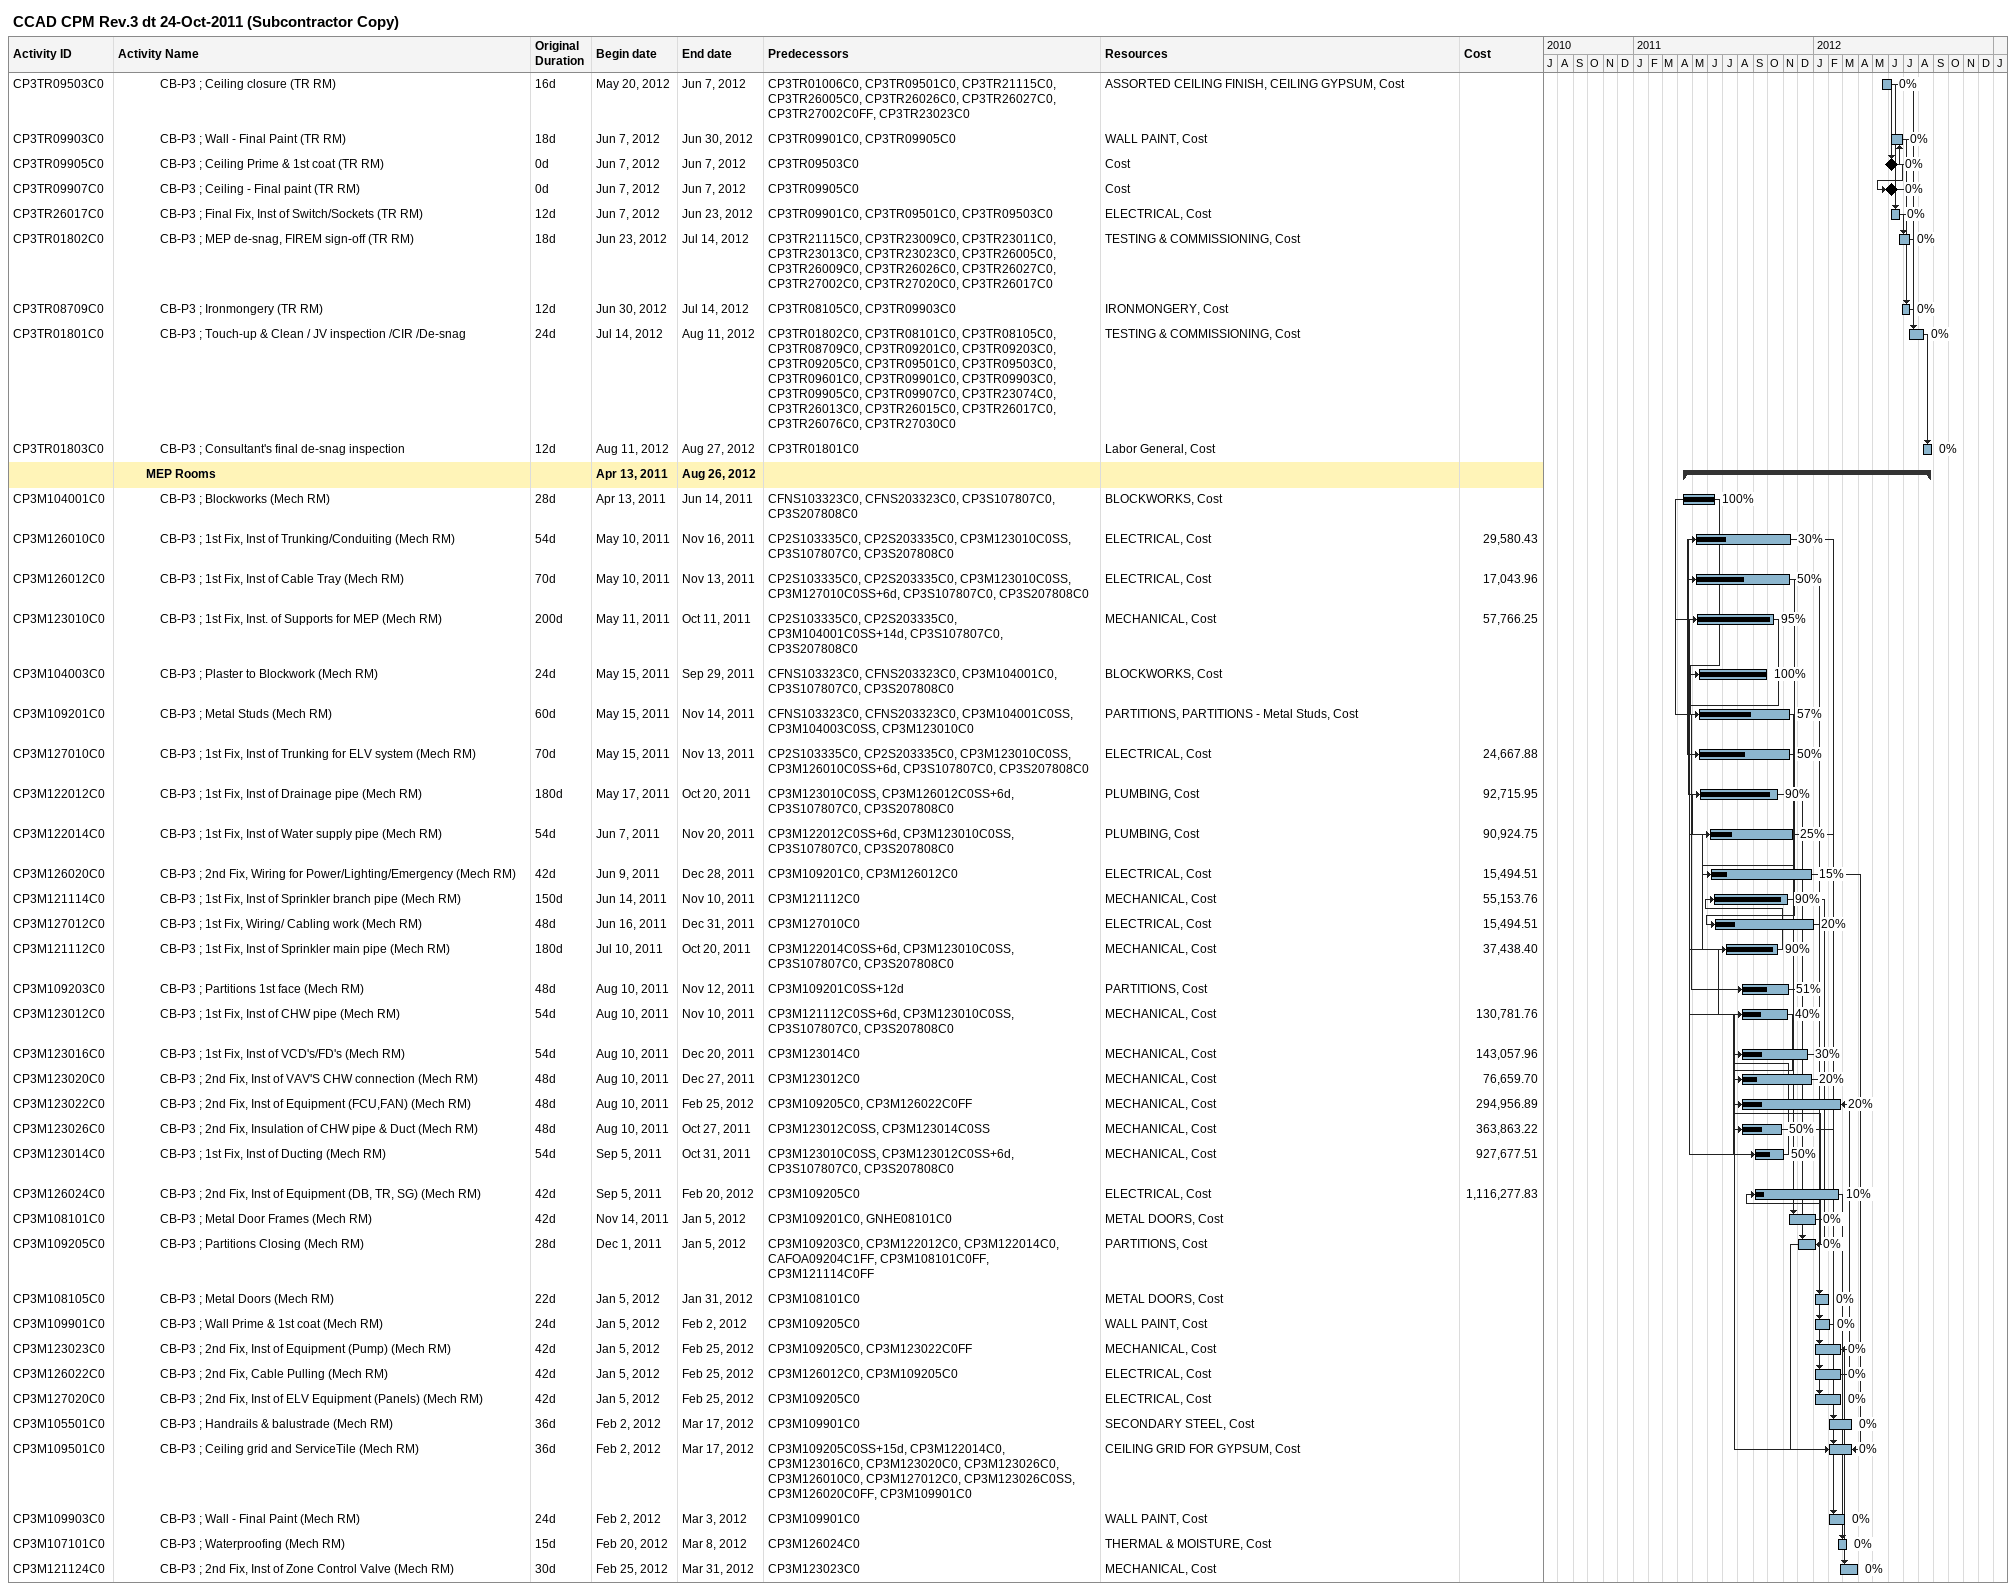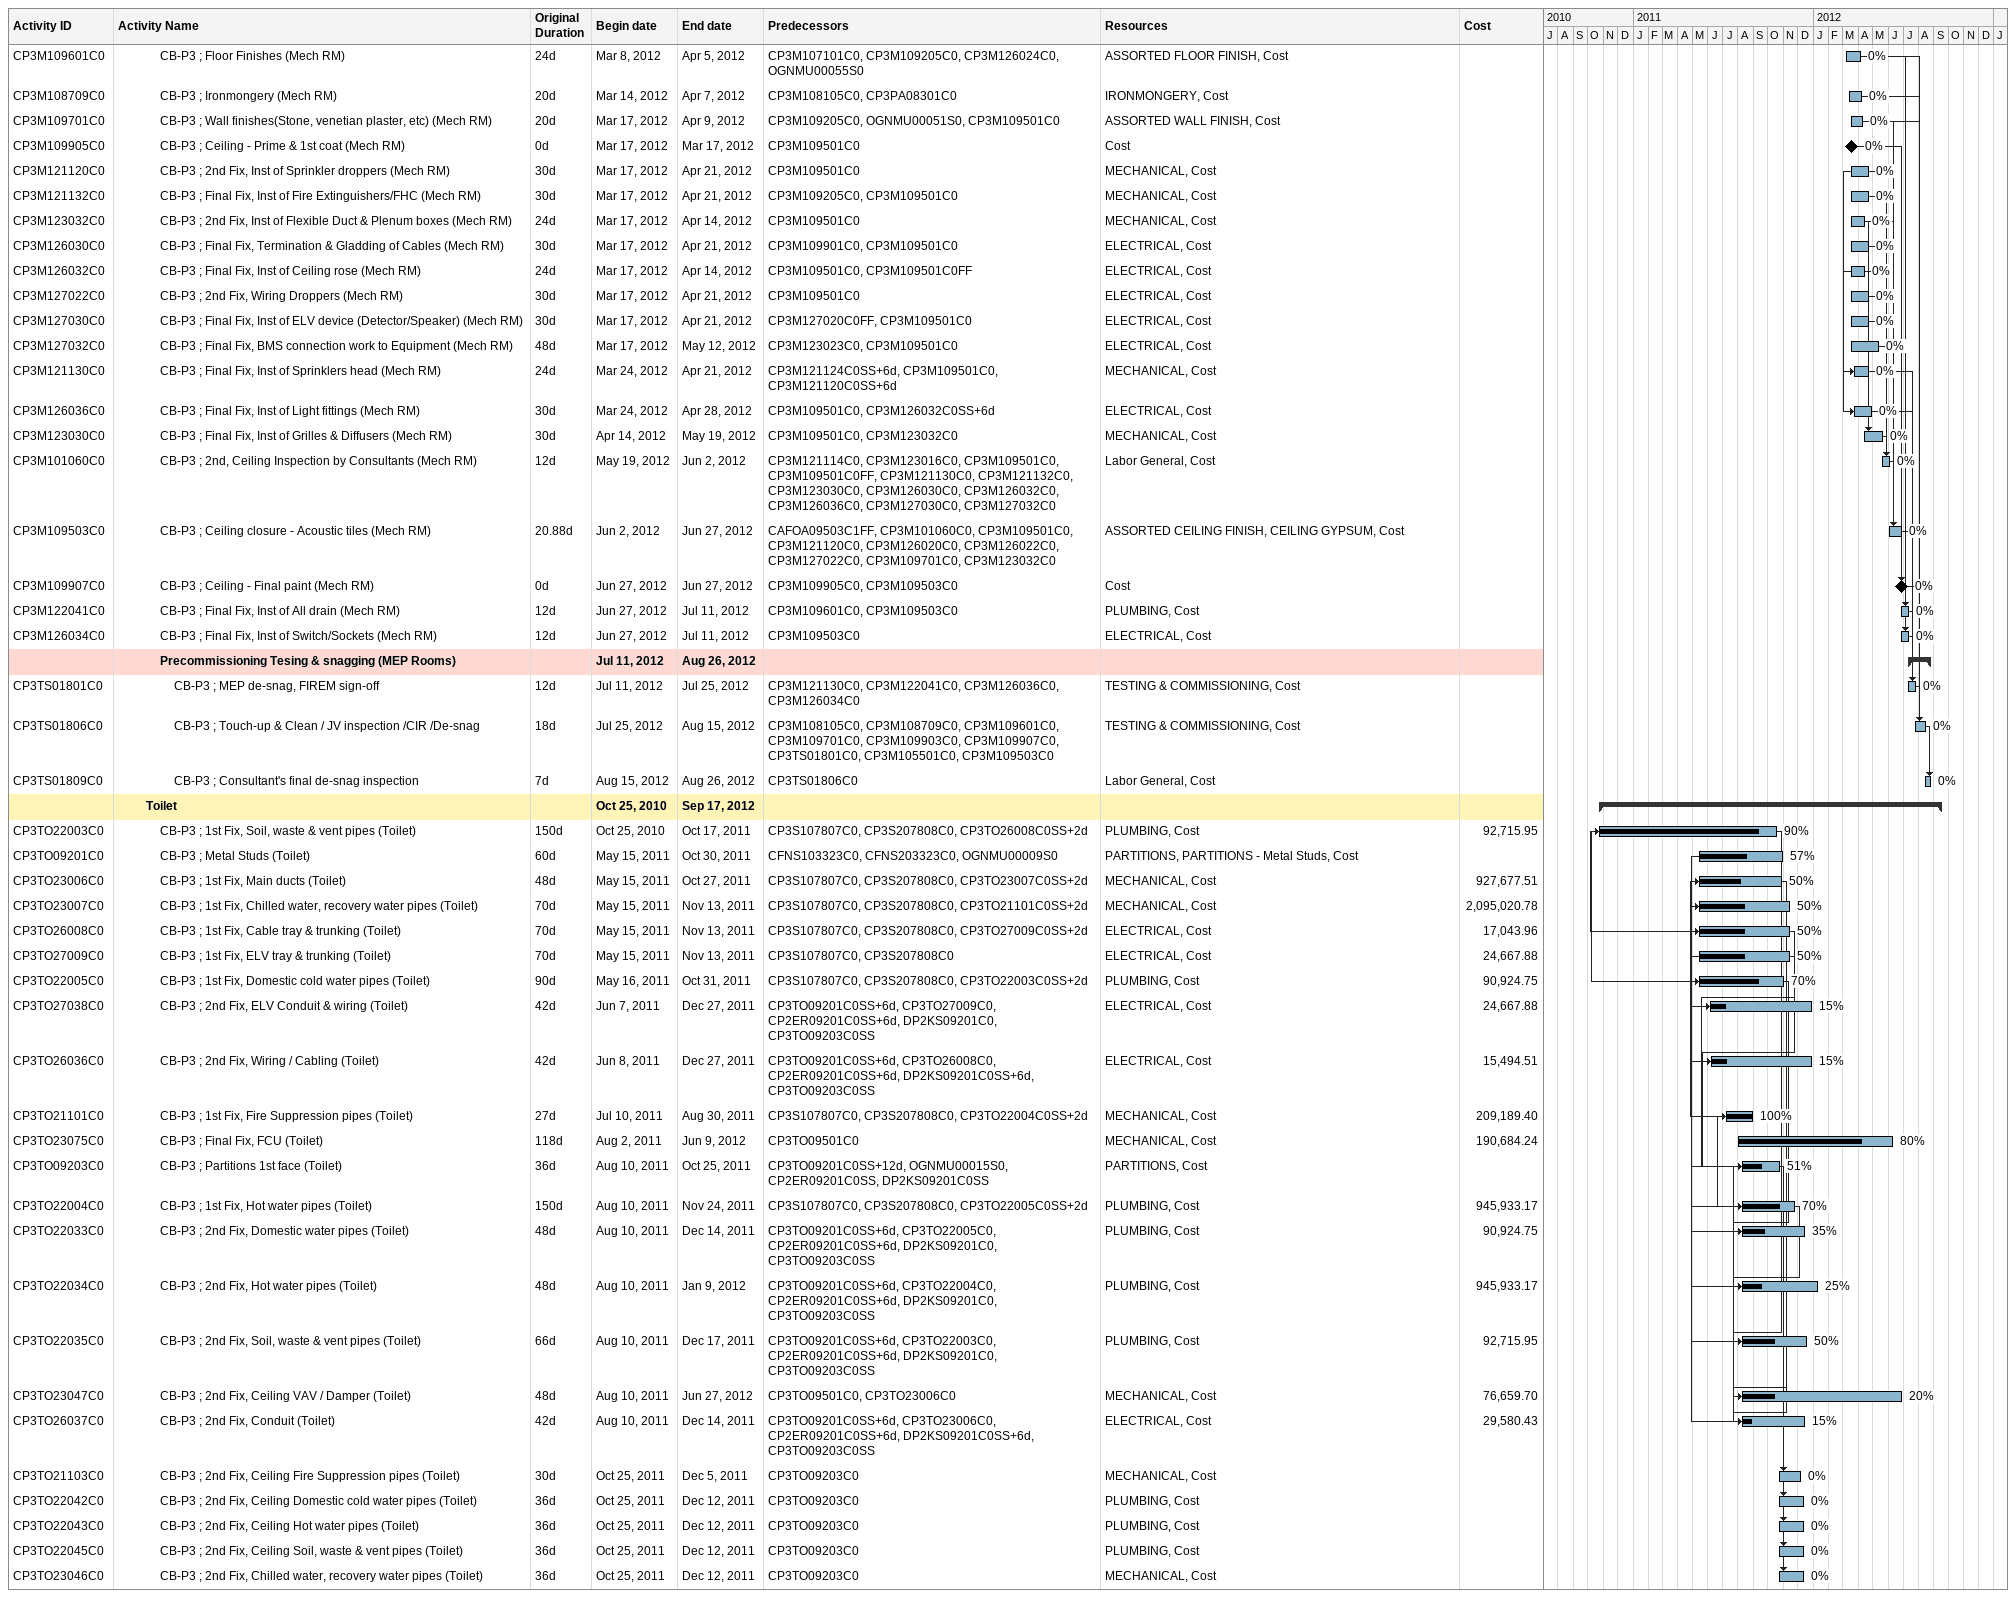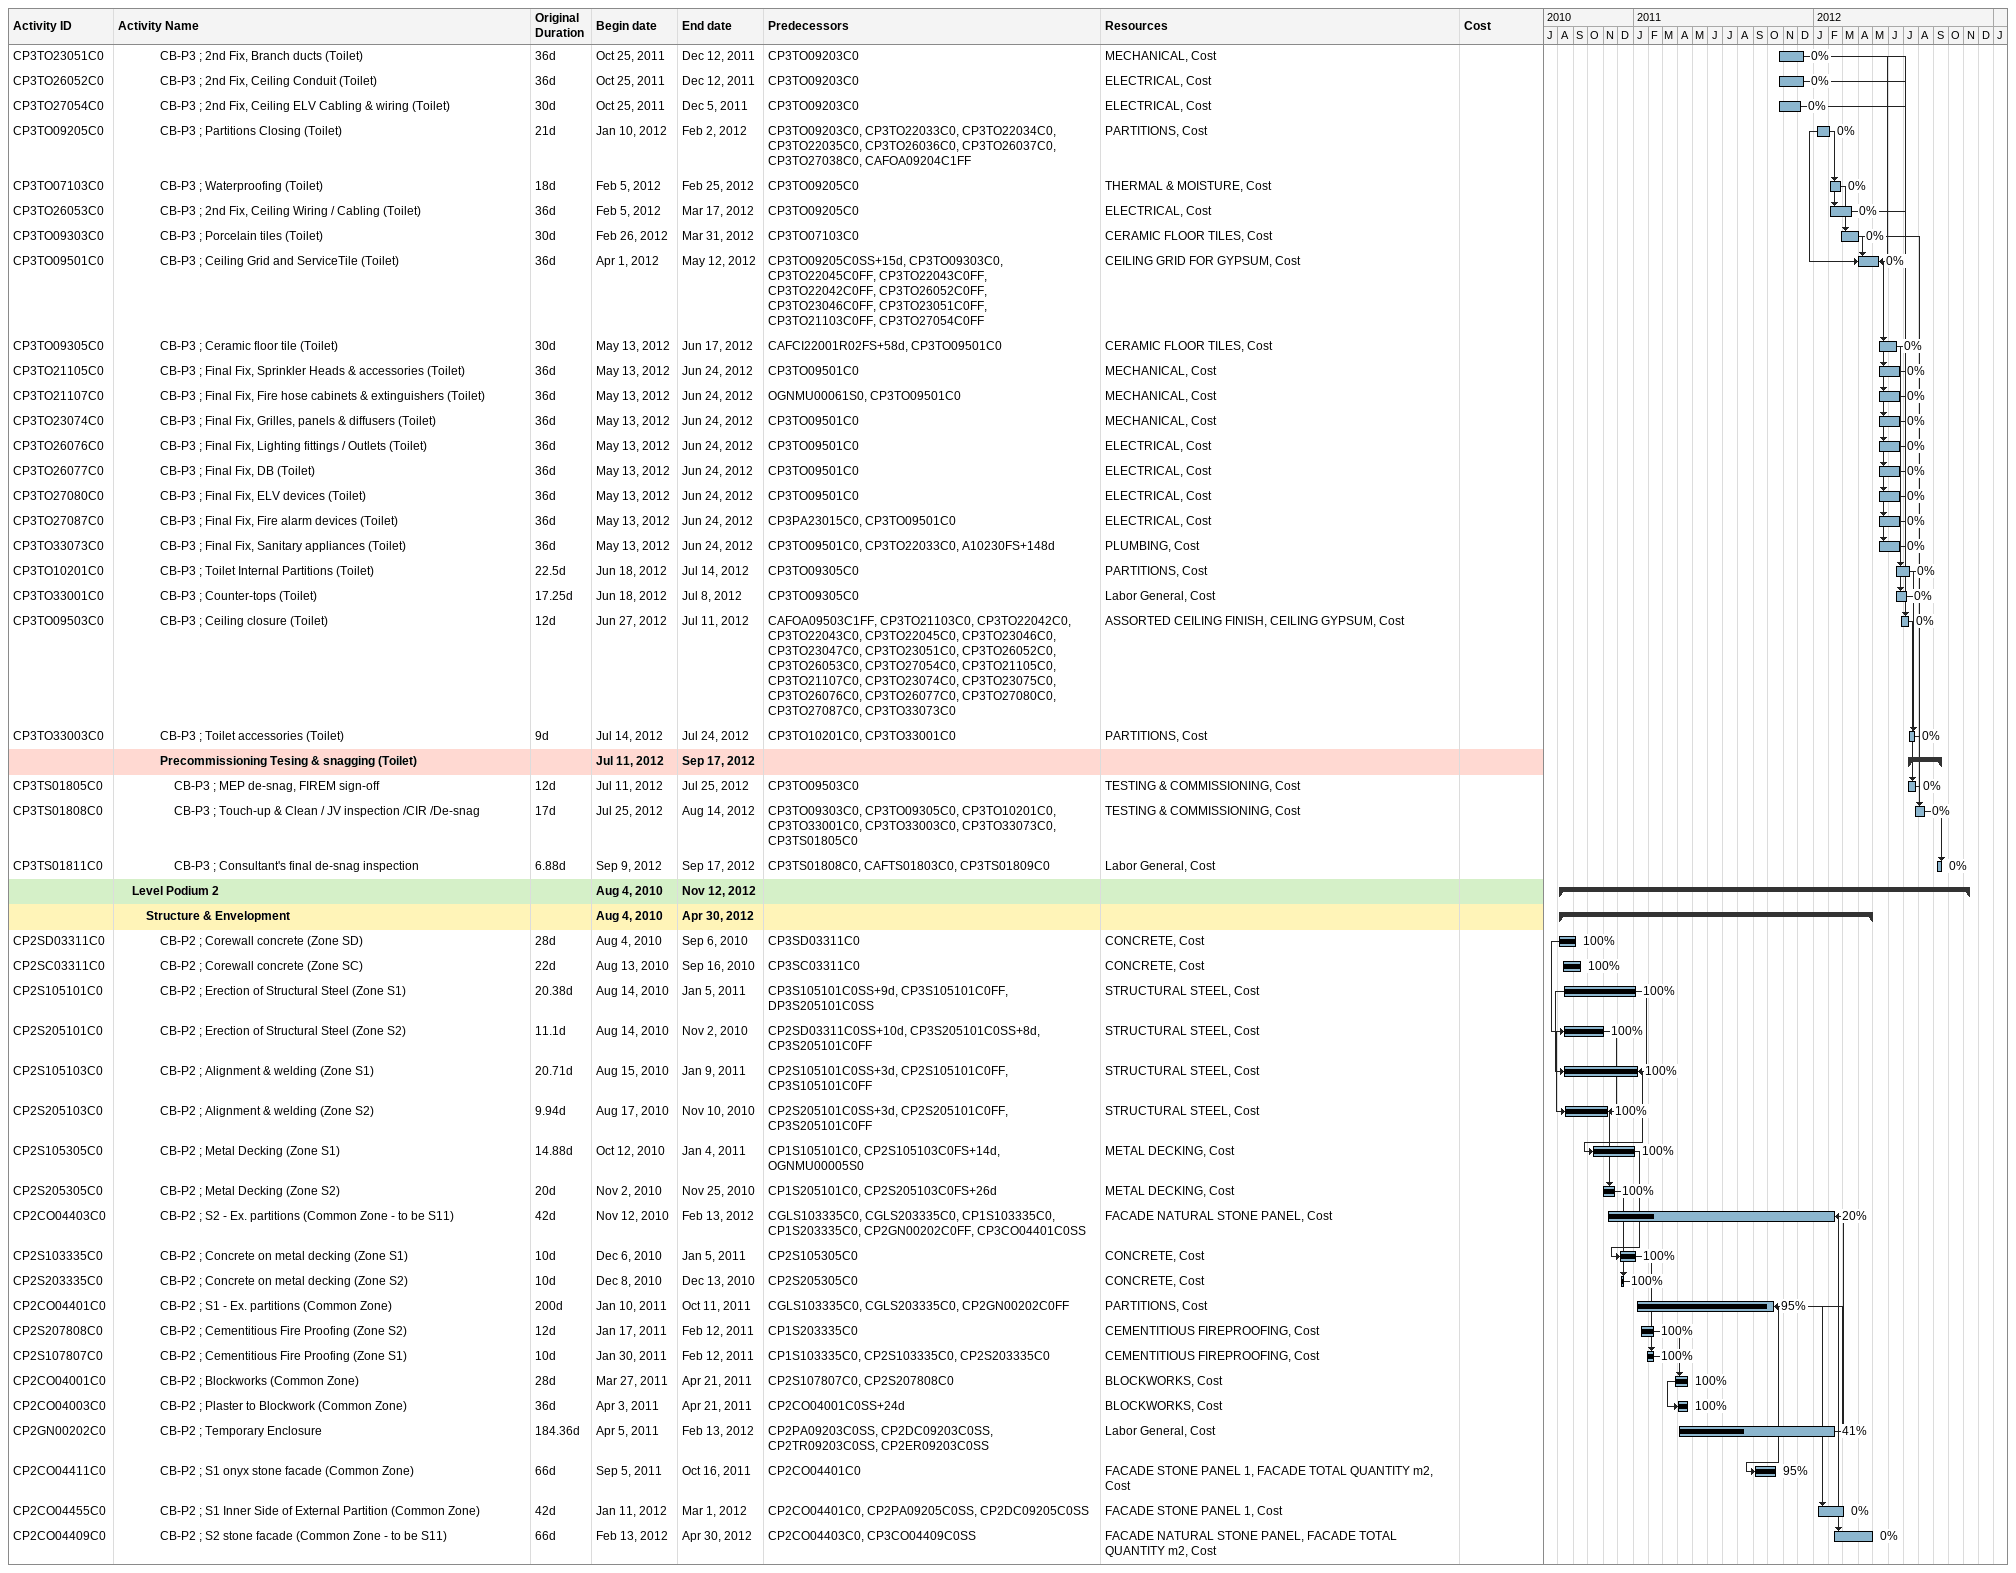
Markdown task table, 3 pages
CCAD CPM Rev.3 dt 24-Oct-2011 (Subcontractor Copy)

| ID | Level | Task | Original duration | Start | Finish | Predecessors | Resources | % complete | Cost |
|---|---|---|---|---|---|---|---|---|---|
| CP3TR09503C0 | 4 | CB-P3 ; Ceiling closure (TR RM) | 16d | 2012-05-20 | 2012-06-07 | CP3TR01006C0, CP3TR09501C0, CP3TR21115C0, CP3TR26005C0, CP3TR26026C0, CP3TR26027C0, CP3TR27002C0FF, CP3TR23023C0 | ASSORTED CEILING FINISH, CEILING GYPSUM, Cost | 0 |  |
| CP3TR09903C0 | 4 | CB-P3 ; Wall - Final Paint (TR RM) | 18d | 2012-06-07 | 2012-06-30 | CP3TR09901C0, CP3TR09905C0 | WALL PAINT, Cost | 0 |  |
| CP3TR09905C0 | 4 | CB-P3 ; Ceiling Prime & 1st coat (TR RM) | 0d | 2012-06-07 | 2012-06-07 | CP3TR09503C0 | Cost | 0 |  |
| CP3TR09907C0 | 4 | CB-P3 ; Ceiling - Final paint (TR RM) | 0d | 2012-06-07 | 2012-06-07 | CP3TR09905C0 | Cost | 0 |  |
| CP3TR26017C0 | 4 | CB-P3 ; Final Fix, Inst of Switch/Sockets (TR RM) | 12d | 2012-06-07 | 2012-06-23 | CP3TR09901C0, CP3TR09501C0, CP3TR09503C0 | ELECTRICAL, Cost | 0 |  |
| CP3TR01802C0 | 4 | CB-P3 ; MEP de-snag, FIREM sign-off (TR RM) | 18d | 2012-06-23 | 2012-07-14 | CP3TR21115C0, CP3TR23009C0, CP3TR23011C0, CP3TR23013C0, CP3TR23023C0, CP3TR26005C0, CP3TR26009C0, CP3TR26026C0, CP3TR26027C0, CP3TR27002C0, CP3TR27020C0, CP3TR26017C0 | TESTING & COMMISSIONING, Cost | 0 |  |
| CP3TR08709C0 | 4 | CB-P3 ; Ironmongery (TR RM) | 12d | 2012-06-30 | 2012-07-14 | CP3TR08105C0, CP3TR09903C0 | IRONMONGERY, Cost | 0 |  |
| CP3TR01801C0 | 4 | CB-P3 ; Touch-up & Clean / JV inspection /CIR /De-snag | 24d | 2012-07-14 | 2012-08-11 | CP3TR01802C0, CP3TR08101C0, CP3TR08105C0, CP3TR08709C0, CP3TR09201C0, CP3TR09203C0, CP3TR09205C0, CP3TR09501C0, CP3TR09503C0, CP3TR09601C0, CP3TR09901C0, CP3TR09903C0, CP3TR09905C0, CP3TR09907C0, CP3TR23074C0, CP3TR26013C0, CP3TR26015C0, CP3TR26017C0, CP3TR26076C0, CP3TR27030C0 | TESTING & COMMISSIONING, Cost | 0 |  |
| CP3TR01803C0 | 4 | CB-P3 ; Consultant's final de-snag inspection | 12d | 2012-08-11 | 2012-08-27 | CP3TR01801C0 | Labor General, Cost | 0 |  |
|  | 3 | **MEP Rooms** |  | 2011-04-13 | 2012-08-26 |  |  |  |  |
| CP3M104001C0 | 4 | CB-P3 ; Blockworks (Mech RM) | 28d | 2011-04-13 | 2011-06-14 | CFNS103323C0, CFNS203323C0, CP3S107807C0, CP3S207808C0 | BLOCKWORKS, Cost | 100 |  |
| CP3M126010C0 | 4 | CB-P3 ; 1st Fix, Inst of Trunking/Conduiting (Mech RM) | 54d | 2011-05-10 | 2011-11-16 | CP2S103335C0, CP2S203335C0, CP3M123010C0SS, CP3S107807C0, CP3S207808C0 | ELECTRICAL, Cost | 30 | 29580.43 |
| CP3M126012C0 | 4 | CB-P3 ; 1st Fix, Inst of Cable Tray (Mech RM) | 70d | 2011-05-10 | 2011-11-13 | CP2S103335C0, CP2S203335C0, CP3M123010C0SS, CP3M127010C0SS+6d, CP3S107807C0, CP3S207808C0 | ELECTRICAL, Cost | 50 | 17043.96 |
| CP3M123010C0 | 4 | CB-P3 ; 1st Fix, Inst. of Supports for MEP (Mech RM) | 200d | 2011-05-11 | 2011-10-11 | CP2S103335C0, CP2S203335C0, CP3M104001C0SS+14d, CP3S107807C0, CP3S207808C0 | MECHANICAL, Cost | 95 | 57766.25 |
| CP3M104003C0 | 4 | CB-P3 ; Plaster to Blockwork (Mech RM) | 24d | 2011-05-15 | 2011-09-29 | CFNS103323C0, CFNS203323C0, CP3M104001C0, CP3S107807C0, CP3S207808C0 | BLOCKWORKS, Cost | 100 |  |
| CP3M109201C0 | 4 | CB-P3 ; Metal Studs (Mech RM) | 60d | 2011-05-15 | 2011-11-14 | CFNS103323C0, CFNS203323C0, CP3M104001C0SS, CP3M104003C0SS, CP3M123010C0 | PARTITIONS, PARTITIONS - Metal Studs, Cost | 57 |  |
| CP3M127010C0 | 4 | CB-P3 ; 1st Fix, Inst of Trunking for ELV system (Mech RM) | 70d | 2011-05-15 | 2011-11-13 | CP2S103335C0, CP2S203335C0, CP3M123010C0SS, CP3M126010C0SS+6d, CP3S107807C0, CP3S207808C0 | ELECTRICAL, Cost | 50 | 24667.88 |
| CP3M122012C0 | 4 | CB-P3 ; 1st Fix, Inst of Drainage pipe (Mech RM) | 180d | 2011-05-17 | 2011-10-20 | CP3M123010C0SS, CP3M126012C0SS+6d, CP3S107807C0, CP3S207808C0 | PLUMBING, Cost | 90 | 92715.95 |
| CP3M122014C0 | 4 | CB-P3 ; 1st Fix, Inst of Water supply pipe (Mech RM) | 54d | 2011-06-07 | 2011-11-20 | CP3M122012C0SS+6d, CP3M123010C0SS, CP3S107807C0, CP3S207808C0 | PLUMBING, Cost | 25 | 90924.75 |
| CP3M126020C0 | 4 | CB-P3 ; 2nd Fix, Wiring for Power/Lighting/Emergency (Mech RM) | 42d | 2011-06-09 | 2011-12-28 | CP3M109201C0, CP3M126012C0 | ELECTRICAL, Cost | 15 | 15494.51 |
| CP3M121114C0 | 4 | CB-P3 ; 1st Fix, Inst of Sprinkler branch pipe (Mech RM) | 150d | 2011-06-14 | 2011-11-10 | CP3M121112C0 | MECHANICAL, Cost | 90 | 55153.76 |
| CP3M127012C0 | 4 | CB-P3 ; 1st Fix, Wiring/ Cabling work (Mech RM) | 48d | 2011-06-16 | 2011-12-31 | CP3M127010C0 | ELECTRICAL, Cost | 20 | 15494.51 |
| CP3M121112C0 | 4 | CB-P3 ; 1st Fix, Inst of Sprinkler main pipe (Mech RM) | 180d | 2011-07-10 | 2011-10-20 | CP3M122014C0SS+6d, CP3M123010C0SS, CP3S107807C0, CP3S207808C0 | MECHANICAL, Cost | 90 | 37438.40 |
| CP3M109203C0 | 4 | CB-P3 ; Partitions 1st face (Mech RM) | 48d | 2011-08-10 | 2011-11-12 | CP3M109201C0SS+12d | PARTITIONS, Cost | 51 |  |
| CP3M123012C0 | 4 | CB-P3 ; 1st Fix, Inst of CHW pipe (Mech RM) | 54d | 2011-08-10 | 2011-11-10 | CP3M121112C0SS+6d, CP3M123010C0SS, CP3S107807C0, CP3S207808C0 | MECHANICAL, Cost | 40 | 130781.76 |
| CP3M123016C0 | 4 | CB-P3 ; 1st Fix, Inst of VCD's/FD's (Mech RM) | 54d | 2011-08-10 | 2011-12-20 | CP3M123014C0 | MECHANICAL, Cost | 30 | 143057.96 |
| CP3M123020C0 | 4 | CB-P3 ; 2nd Fix, Inst of VAV'S CHW connection (Mech RM) | 48d | 2011-08-10 | 2011-12-27 | CP3M123012C0 | MECHANICAL, Cost | 20 | 76659.70 |
| CP3M123022C0 | 4 | CB-P3 ; 2nd Fix, Inst of Equipment (FCU,FAN) (Mech RM) | 48d | 2011-08-10 | 2012-02-25 | CP3M109205C0, CP3M126022C0FF | MECHANICAL, Cost | 20 | 294956.89 |
| CP3M123026C0 | 4 | CB-P3 ; 2nd Fix, Insulation of CHW pipe & Duct (Mech RM) | 48d | 2011-08-10 | 2011-10-27 | CP3M123012C0SS, CP3M123014C0SS | MECHANICAL, Cost | 50 | 363863.22 |
| CP3M123014C0 | 4 | CB-P3 ; 1st Fix, Inst of Ducting (Mech RM) | 54d | 2011-09-05 | 2011-10-31 | CP3M123010C0SS, CP3M123012C0SS+6d, CP3S107807C0, CP3S207808C0 | MECHANICAL, Cost | 50 | 927677.51 |
| CP3M126024C0 | 4 | CB-P3 ; 2nd Fix, Inst of Equipment (DB, TR, SG) (Mech RM) | 42d | 2011-09-05 | 2012-02-20 | CP3M109205C0 | ELECTRICAL, Cost | 10 | 1116277.83 |
| CP3M108101C0 | 4 | CB-P3 ; Metal Door Frames (Mech RM) | 42d | 2011-11-14 | 2012-01-05 | CP3M109201C0, GNHE08101C0 | METAL DOORS, Cost | 0 |  |
| CP3M109205C0 | 4 | CB-P3 ; Partitions Closing (Mech RM) | 28d | 2011-12-01 | 2012-01-05 | CP3M109203C0, CP3M122012C0, CP3M122014C0, CAFOA09204C1FF, CP3M108101C0FF, CP3M121114C0FF | PARTITIONS, Cost | 0 |  |
| CP3M108105C0 | 4 | CB-P3 ; Metal Doors (Mech RM) | 22d | 2012-01-05 | 2012-01-31 | CP3M108101C0 | METAL DOORS, Cost | 0 |  |
| CP3M109901C0 | 4 | CB-P3 ; Wall Prime & 1st coat (Mech RM) | 24d | 2012-01-05 | 2012-02-02 | CP3M109205C0 | WALL PAINT, Cost | 0 |  |
| CP3M123023C0 | 4 | CB-P3 ; 2nd Fix, Inst of Equipment (Pump) (Mech RM) | 42d | 2012-01-05 | 2012-02-25 | CP3M109205C0, CP3M123022C0FF | MECHANICAL, Cost | 0 |  |
| CP3M126022C0 | 4 | CB-P3 ; 2nd Fix, Cable Pulling (Mech RM) | 42d | 2012-01-05 | 2012-02-25 | CP3M126012C0, CP3M109205C0 | ELECTRICAL, Cost | 0 |  |
| CP3M127020C0 | 4 | CB-P3 ; 2nd Fix, Inst of ELV Equipment (Panels) (Mech RM) | 42d | 2012-01-05 | 2012-02-25 | CP3M109205C0 | ELECTRICAL, Cost | 0 |  |
| CP3M105501C0 | 4 | CB-P3 ; Handrails & balustrade (Mech RM) | 36d | 2012-02-02 | 2012-03-17 | CP3M109901C0 | SECONDARY STEEL, Cost | 0 |  |
| CP3M109501C0 | 4 | CB-P3 ; Ceiling grid and ServiceTile (Mech RM) | 36d | 2012-02-02 | 2012-03-17 | CP3M109205C0SS+15d, CP3M122014C0, CP3M123016C0, CP3M123020C0, CP3M123026C0, CP3M126010C0, CP3M127012C0, CP3M123026C0SS, CP3M126020C0FF, CP3M109901C0 | CEILING GRID FOR GYPSUM, Cost | 0 |  |
| CP3M109903C0 | 4 | CB-P3 ; Wall - Final Paint (Mech RM) | 24d | 2012-02-02 | 2012-03-03 | CP3M109901C0 | WALL PAINT, Cost | 0 |  |
| CP3M107101C0 | 4 | CB-P3 ; Waterproofing (Mech RM) | 15d | 2012-02-20 | 2012-03-08 | CP3M126024C0 | THERMAL & MOISTURE, Cost | 0 |  |
| CP3M121124C0 | 4 | CB-P3 ; 2nd Fix, Inst of Zone Control Valve (Mech RM) | 30d | 2012-02-25 | 2012-03-31 | CP3M123023C0 | MECHANICAL, Cost | 0 |  |
| CP3M109601C0 | 4 | CB-P3 ; Floor Finishes (Mech RM) | 24d | 2012-03-08 | 2012-04-05 | CP3M107101C0, CP3M109205C0, CP3M126024C0, OGNMU00055S0 | ASSORTED FLOOR FINISH, Cost | 0 |  |
| CP3M108709C0 | 4 | CB-P3 ; Ironmongery (Mech RM) | 20d | 2012-03-14 | 2012-04-07 | CP3M108105C0, CP3PA08301C0 | IRONMONGERY, Cost | 0 |  |
| CP3M109701C0 | 4 | CB-P3 ; Wall finishes(Stone, venetian plaster, etc) (Mech RM) | 20d | 2012-03-17 | 2012-04-09 | CP3M109205C0, OGNMU00051S0, CP3M109501C0 | ASSORTED WALL FINISH, Cost | 0 |  |
| CP3M109905C0 | 4 | CB-P3 ; Ceiling - Prime & 1st coat (Mech RM) | 0d | 2012-03-17 | 2012-03-17 | CP3M109501C0 | Cost | 0 |  |
| CP3M121120C0 | 4 | CB-P3 ; 2nd Fix, Inst of Sprinkler droppers (Mech RM) | 30d | 2012-03-17 | 2012-04-21 | CP3M109501C0 | MECHANICAL, Cost | 0 |  |
| CP3M121132C0 | 4 | CB-P3 ; Final Fix, Inst of Fire Extinguishers/FHC (Mech RM) | 30d | 2012-03-17 | 2012-04-21 | CP3M109205C0, CP3M109501C0 | MECHANICAL, Cost | 0 |  |
| CP3M123032C0 | 4 | CB-P3 ; 2nd Fix, Inst of Flexible Duct & Plenum boxes (Mech RM) | 24d | 2012-03-17 | 2012-04-14 | CP3M109501C0 | MECHANICAL, Cost | 0 |  |
| CP3M126030C0 | 4 | CB-P3 ; Final Fix, Termination & Gladding of Cables (Mech RM) | 30d | 2012-03-17 | 2012-04-21 | CP3M109901C0, CP3M109501C0 | ELECTRICAL, Cost | 0 |  |
| CP3M126032C0 | 4 | CB-P3 ; Final Fix, Inst of Ceiling rose (Mech RM) | 24d | 2012-03-17 | 2012-04-14 | CP3M109501C0, CP3M109501C0FF | ELECTRICAL, Cost | 0 |  |
| CP3M127022C0 | 4 | CB-P3 ; 2nd Fix, Wiring Droppers (Mech RM) | 30d | 2012-03-17 | 2012-04-21 | CP3M109501C0 | ELECTRICAL, Cost | 0 |  |
| CP3M127030C0 | 4 | CB-P3 ; Final Fix, Inst of ELV device (Detector/Speaker) (Mech RM) | 30d | 2012-03-17 | 2012-04-21 | CP3M127020C0FF, CP3M109501C0 | ELECTRICAL, Cost | 0 |  |
| CP3M127032C0 | 4 | CB-P3 ; Final Fix, BMS connection work to Equipment (Mech RM) | 48d | 2012-03-17 | 2012-05-12 | CP3M123023C0, CP3M109501C0 | ELECTRICAL, Cost | 0 |  |
| CP3M121130C0 | 4 | CB-P3 ; Final Fix, Inst of Sprinklers head (Mech RM) | 24d | 2012-03-24 | 2012-04-21 | CP3M121124C0SS+6d, CP3M109501C0, CP3M121120C0SS+6d | MECHANICAL, Cost | 0 |  |
| CP3M126036C0 | 4 | CB-P3 ; Final Fix, Inst of Light fittings (Mech RM) | 30d | 2012-03-24 | 2012-04-28 | CP3M109501C0, CP3M126032C0SS+6d | ELECTRICAL, Cost | 0 |  |
| CP3M123030C0 | 4 | CB-P3 ; Final Fix, Inst of Grilles & Diffusers (Mech RM) | 30d | 2012-04-14 | 2012-05-19 | CP3M109501C0, CP3M123032C0 | MECHANICAL, Cost | 0 |  |
| CP3M101060C0 | 4 | CB-P3 ; 2nd, Ceiling Inspection by Consultants (Mech RM) | 12d | 2012-05-19 | 2012-06-02 | CP3M121114C0, CP3M123016C0, CP3M109501C0, CP3M109501C0FF, CP3M121130C0, CP3M121132C0, CP3M123030C0, CP3M126030C0, CP3M126032C0, CP3M126036C0, CP3M127030C0, CP3M127032C0 | Labor General, Cost | 0 |  |
| CP3M109503C0 | 4 | CB-P3 ; Ceiling closure - Acoustic tiles (Mech RM) | 20.88d | 2012-06-02 | 2012-06-27 | CAFOA09503C1FF, CP3M101060C0, CP3M109501C0, CP3M121120C0, CP3M126020C0, CP3M126022C0, CP3M127022C0, CP3M109701C0, CP3M123032C0 | ASSORTED CEILING FINISH, CEILING GYPSUM, Cost | 0 |  |
| CP3M109907C0 | 4 | CB-P3 ; Ceiling - Final paint (Mech RM) | 0d | 2012-06-27 | 2012-06-27 | CP3M109905C0, CP3M109503C0 | Cost | 0 |  |
| CP3M122041C0 | 4 | CB-P3 ; Final Fix, Inst of All drain (Mech RM) | 12d | 2012-06-27 | 2012-07-11 | CP3M109601C0, CP3M109503C0 | PLUMBING, Cost | 0 |  |
| CP3M126034C0 | 4 | CB-P3 ; Final Fix, Inst of Switch/Sockets (Mech RM) | 12d | 2012-06-27 | 2012-07-11 | CP3M109503C0 | ELECTRICAL, Cost | 0 |  |
|  | 4 | **Precommissioning Tesing & snagging (MEP Rooms)** |  | 2012-07-11 | 2012-08-26 |  |  |  |  |
| CP3TS01801C0 | 5 | CB-P3 ; MEP de-snag, FIREM sign-off | 12d | 2012-07-11 | 2012-07-25 | CP3M121130C0, CP3M122041C0, CP3M126036C0, CP3M126034C0 | TESTING & COMMISSIONING, Cost | 0 |  |
| CP3TS01806C0 | 5 | CB-P3 ; Touch-up & Clean / JV inspection /CIR /De-snag | 18d | 2012-07-25 | 2012-08-15 | CP3M108105C0, CP3M108709C0, CP3M109601C0, CP3M109701C0, CP3M109903C0, CP3M109907C0, CP3TS01801C0, CP3M105501C0, CP3M109503C0 | TESTING & COMMISSIONING, Cost | 0 |  |
| CP3TS01809C0 | 5 | CB-P3 ; Consultant's final de-snag inspection | 7d | 2012-08-15 | 2012-08-26 | CP3TS01806C0 | Labor General, Cost | 0 |  |
|  | 3 | **Toilet** |  | 2010-10-25 | 2012-09-17 |  |  |  |  |
| CP3TO22003C0 | 4 | CB-P3 ; 1st Fix, Soil, waste & vent pipes (Toilet) | 150d | 2010-10-25 | 2011-10-17 | CP3S107807C0, CP3S207808C0, CP3TO26008C0SS+2d | PLUMBING, Cost | 90 | 92715.95 |
| CP3TO09201C0 | 4 | CB-P3 ; Metal Studs (Toilet) | 60d | 2011-05-15 | 2011-10-30 | CFNS103323C0, CFNS203323C0, OGNMU00009S0 | PARTITIONS, PARTITIONS - Metal Studs, Cost | 57 |  |
| CP3TO23006C0 | 4 | CB-P3 ; 1st Fix, Main ducts (Toilet) | 48d | 2011-05-15 | 2011-10-27 | CP3S107807C0, CP3S207808C0, CP3TO23007C0SS+2d | MECHANICAL, Cost | 50 | 927677.51 |
| CP3TO23007C0 | 4 | CB-P3 ; 1st Fix, Chilled water, recovery water pipes (Toilet) | 70d | 2011-05-15 | 2011-11-13 | CP3S107807C0, CP3S207808C0, CP3TO21101C0SS+2d | MECHANICAL, Cost | 50 | 2095020.78 |
| CP3TO26008C0 | 4 | CB-P3 ; 1st Fix, Cable tray & trunking (Toilet) | 70d | 2011-05-15 | 2011-11-13 | CP3S107807C0, CP3S207808C0, CP3TO27009C0SS+2d | ELECTRICAL, Cost | 50 | 17043.96 |
| CP3TO27009C0 | 4 | CB-P3 ; 1st Fix, ELV tray & trunking (Toilet) | 70d | 2011-05-15 | 2011-11-13 | CP3S107807C0, CP3S207808C0 | ELECTRICAL, Cost | 50 | 24667.88 |
| CP3TO22005C0 | 4 | CB-P3 ; 1st Fix, Domestic cold water pipes (Toilet) | 90d | 2011-05-16 | 2011-10-31 | CP3S107807C0, CP3S207808C0, CP3TO22003C0SS+2d | PLUMBING, Cost | 70 | 90924.75 |
| CP3TO27038C0 | 4 | CB-P3 ; 2nd Fix, ELV Conduit & wiring (Toilet) | 42d | 2011-06-07 | 2011-12-27 | CP3TO09201C0SS+6d, CP3TO27009C0, CP2ER09201C0SS+6d, DP2KS09201C0, CP3TO09203C0SS | ELECTRICAL, Cost | 15 | 24667.88 |
| CP3TO26036C0 | 4 | CB-P3 ; 2nd Fix, Wiring / Cabling (Toilet) | 42d | 2011-06-08 | 2011-12-27 | CP3TO09201C0SS+6d, CP3TO26008C0, CP2ER09201C0SS+6d, DP2KS09201C0SS+6d, CP3TO09203C0SS | ELECTRICAL, Cost | 15 | 15494.51 |
| CP3TO21101C0 | 4 | CB-P3 ; 1st Fix, Fire Suppression pipes (Toilet) | 27d | 2011-07-10 | 2011-08-30 | CP3S107807C0, CP3S207808C0, CP3TO22004C0SS+2d | MECHANICAL, Cost | 100 | 209189.40 |
| CP3TO23075C0 | 4 | CB-P3 ; Final Fix, FCU (Toilet) | 118d | 2011-08-02 | 2012-06-09 | CP3TO09501C0 | MECHANICAL, Cost | 80 | 190684.24 |
| CP3TO09203C0 | 4 | CB-P3 ; Partitions 1st face (Toilet) | 36d | 2011-08-10 | 2011-10-25 | CP3TO09201C0SS+12d, OGNMU00015S0, CP2ER09201C0SS, DP2KS09201C0SS | PARTITIONS, Cost | 51 |  |
| CP3TO22004C0 | 4 | CB-P3 ; 1st Fix, Hot water pipes (Toilet) | 150d | 2011-08-10 | 2011-11-24 | CP3S107807C0, CP3S207808C0, CP3TO22005C0SS+2d | PLUMBING, Cost | 70 | 945933.17 |
| CP3TO22033C0 | 4 | CB-P3 ; 2nd Fix, Domestic water pipes (Toilet) | 48d | 2011-08-10 | 2011-12-14 | CP3TO09201C0SS+6d, CP3TO22005C0, CP2ER09201C0SS+6d, DP2KS09201C0, CP3TO09203C0SS | PLUMBING, Cost | 35 | 90924.75 |
| CP3TO22034C0 | 4 | CB-P3 ; 2nd Fix, Hot water pipes (Toilet) | 48d | 2011-08-10 | 2012-01-09 | CP3TO09201C0SS+6d, CP3TO22004C0, CP2ER09201C0SS+6d, DP2KS09201C0, CP3TO09203C0SS | PLUMBING, Cost | 25 | 945933.17 |
| CP3TO22035C0 | 4 | CB-P3 ; 2nd Fix, Soil, waste & vent pipes (Toilet) | 66d | 2011-08-10 | 2011-12-17 | CP3TO09201C0SS+6d, CP3TO22003C0, CP2ER09201C0SS+6d, DP2KS09201C0, CP3TO09203C0SS | PLUMBING, Cost | 50 | 92715.95 |
| CP3TO23047C0 | 4 | CB-P3 ; 2nd Fix, Ceiling VAV / Damper (Toilet) | 48d | 2011-08-10 | 2012-06-27 | CP3TO09501C0, CP3TO23006C0 | MECHANICAL, Cost | 20 | 76659.70 |
| CP3TO26037C0 | 4 | CB-P3 ; 2nd Fix, Conduit (Toilet) | 42d | 2011-08-10 | 2011-12-14 | CP3TO09201C0SS+6d, CP3TO23006C0, CP2ER09201C0SS+6d, DP2KS09201C0SS+6d, CP3TO09203C0SS | ELECTRICAL, Cost | 15 | 29580.43 |
| CP3TO21103C0 | 4 | CB-P3 ; 2nd Fix, Ceiling Fire Suppression pipes (Toilet) | 30d | 2011-10-25 | 2011-12-05 | CP3TO09203C0 | MECHANICAL, Cost | 0 |  |
| CP3TO22042C0 | 4 | CB-P3 ; 2nd Fix, Ceiling Domestic cold water pipes (Toilet) | 36d | 2011-10-25 | 2011-12-12 | CP3TO09203C0 | PLUMBING, Cost | 0 |  |
| CP3TO22043C0 | 4 | CB-P3 ; 2nd Fix, Ceiling Hot water pipes (Toilet) | 36d | 2011-10-25 | 2011-12-12 | CP3TO09203C0 | PLUMBING, Cost | 0 |  |
| CP3TO22045C0 | 4 | CB-P3 ; 2nd Fix, Ceiling Soil, waste & vent pipes (Toilet) | 36d | 2011-10-25 | 2011-12-12 | CP3TO09203C0 | PLUMBING, Cost | 0 |  |
| CP3TO23046C0 | 4 | CB-P3 ; 2nd Fix, Chilled water, recovery water pipes (Toilet) | 36d | 2011-10-25 | 2011-12-12 | CP3TO09203C0 | MECHANICAL, Cost | 0 |  |
| CP3TO23051C0 | 4 | CB-P3 ; 2nd Fix, Branch ducts (Toilet) | 36d | 2011-10-25 | 2011-12-12 | CP3TO09203C0 | MECHANICAL, Cost | 0 |  |
| CP3TO26052C0 | 4 | CB-P3 ; 2nd Fix, Ceiling Conduit (Toilet) | 36d | 2011-10-25 | 2011-12-12 | CP3TO09203C0 | ELECTRICAL, Cost | 0 |  |
| CP3TO27054C0 | 4 | CB-P3 ; 2nd Fix, Ceiling ELV Cabling & wiring (Toilet) | 30d | 2011-10-25 | 2011-12-05 | CP3TO09203C0 | ELECTRICAL, Cost | 0 |  |
| CP3TO09205C0 | 4 | CB-P3 ; Partitions Closing (Toilet) | 21d | 2012-01-10 | 2012-02-02 | CP3TO09203C0, CP3TO22033C0, CP3TO22034C0, CP3TO22035C0, CP3TO26036C0, CP3TO26037C0, CP3TO27038C0, CAFOA09204C1FF | PARTITIONS, Cost | 0 |  |
| CP3TO07103C0 | 4 | CB-P3 ; Waterproofing (Toilet) | 18d | 2012-02-05 | 2012-02-25 | CP3TO09205C0 | THERMAL & MOISTURE, Cost | 0 |  |
| CP3TO26053C0 | 4 | CB-P3 ; 2nd Fix, Ceiling Wiring / Cabling (Toilet) | 36d | 2012-02-05 | 2012-03-17 | CP3TO09205C0 | ELECTRICAL, Cost | 0 |  |
| CP3TO09303C0 | 4 | CB-P3 ; Porcelain tiles (Toilet) | 30d | 2012-02-26 | 2012-03-31 | CP3TO07103C0 | CERAMIC FLOOR TILES, Cost | 0 |  |
| CP3TO09501C0 | 4 | CB-P3 ; Ceiling Grid and ServiceTile (Toilet) | 36d | 2012-04-01 | 2012-05-12 | CP3TO09205C0SS+15d, CP3TO09303C0, CP3TO22045C0FF, CP3TO22043C0FF, CP3TO22042C0FF, CP3TO26052C0FF, CP3TO23046C0FF, CP3TO23051C0FF, CP3TO21103C0FF, CP3TO27054C0FF | CEILING GRID FOR GYPSUM, Cost | 0 |  |
| CP3TO09305C0 | 4 | CB-P3 ; Ceramic floor tile (Toilet) | 30d | 2012-05-13 | 2012-06-17 | CAFCI22001R02FS+58d, CP3TO09501C0 | CERAMIC FLOOR TILES, Cost | 0 |  |
| CP3TO21105C0 | 4 | CB-P3 ; Final Fix, Sprinkler Heads & accessories (Toilet) | 36d | 2012-05-13 | 2012-06-24 | CP3TO09501C0 | MECHANICAL, Cost | 0 |  |
| CP3TO21107C0 | 4 | CB-P3 ; Final Fix, Fire hose cabinets & extinguishers (Toilet) | 36d | 2012-05-13 | 2012-06-24 | OGNMU00061S0, CP3TO09501C0 | MECHANICAL, Cost | 0 |  |
| CP3TO23074C0 | 4 | CB-P3 ; Final Fix, Grilles, panels & diffusers (Toilet) | 36d | 2012-05-13 | 2012-06-24 | CP3TO09501C0 | MECHANICAL, Cost | 0 |  |
| CP3TO26076C0 | 4 | CB-P3 ; Final Fix, Lighting fittings / Outlets (Toilet) | 36d | 2012-05-13 | 2012-06-24 | CP3TO09501C0 | ELECTRICAL, Cost | 0 |  |
| CP3TO26077C0 | 4 | CB-P3 ; Final Fix, DB (Toilet) | 36d | 2012-05-13 | 2012-06-24 | CP3TO09501C0 | ELECTRICAL, Cost | 0 |  |
| CP3TO27080C0 | 4 | CB-P3 ; Final Fix, ELV devices (Toilet) | 36d | 2012-05-13 | 2012-06-24 | CP3TO09501C0 | ELECTRICAL, Cost | 0 |  |
| CP3TO27087C0 | 4 | CB-P3 ; Final Fix, Fire alarm devices (Toilet) | 36d | 2012-05-13 | 2012-06-24 | CP3PA23015C0, CP3TO09501C0 | ELECTRICAL, Cost | 0 |  |
| CP3TO33073C0 | 4 | CB-P3 ; Final Fix, Sanitary appliances (Toilet) | 36d | 2012-05-13 | 2012-06-24 | CP3TO09501C0, CP3TO22033C0, A10230FS+148d | PLUMBING, Cost | 0 |  |
| CP3TO10201C0 | 4 | CB-P3 ; Toilet Internal Partitions (Toilet) | 22.5d | 2012-06-18 | 2012-07-14 | CP3TO09305C0 | PARTITIONS, Cost | 0 |  |
| CP3TO33001C0 | 4 | CB-P3 ; Counter-tops (Toilet) | 17.25d | 2012-06-18 | 2012-07-08 | CP3TO09305C0 | Labor General, Cost | 0 |  |
| CP3TO09503C0 | 4 | CB-P3 ; Ceiling closure (Toilet) | 12d | 2012-06-27 | 2012-07-11 | CAFOA09503C1FF, CP3TO21103C0, CP3TO22042C0, CP3TO22043C0, CP3TO22045C0, CP3TO23046C0, CP3TO23047C0, CP3TO23051C0, CP3TO26052C0, CP3TO26053C0, CP3TO27054C0, CP3TO21105C0, CP3TO21107C0, CP3TO23074C0, CP3TO23075C0, CP3TO26076C0, CP3TO26077C0, CP3TO27080C0, CP3TO27087C0, CP3TO33073C0 | ASSORTED CEILING FINISH, CEILING GYPSUM, Cost | 0 |  |
| CP3TO33003C0 | 4 | CB-P3 ; Toilet accessories (Toilet) | 9d | 2012-07-14 | 2012-07-24 | CP3TO10201C0, CP3TO33001C0 | PARTITIONS, Cost | 0 |  |
|  | 4 | **Precommissioning Tesing & snagging (Toilet)** |  | 2012-07-11 | 2012-09-17 |  |  |  |  |
| CP3TS01805C0 | 5 | CB-P3 ; MEP de-snag, FIREM sign-off | 12d | 2012-07-11 | 2012-07-25 | CP3TO09503C0 | TESTING & COMMISSIONING, Cost | 0 |  |
| CP3TS01808C0 | 5 | CB-P3 ; Touch-up & Clean / JV inspection /CIR /De-snag | 17d | 2012-07-25 | 2012-08-14 | CP3TO09303C0, CP3TO09305C0, CP3TO10201C0, CP3TO33001C0, CP3TO33003C0, CP3TO33073C0, CP3TS01805C0 | TESTING & COMMISSIONING, Cost | 0 |  |
| CP3TS01811C0 | 5 | CB-P3 ; Consultant's final de-snag inspection | 6.88d | 2012-09-09 | 2012-09-17 | CP3TS01808C0, CAFTS01803C0, CP3TS01809C0 | Labor General, Cost | 0 |  |
|  | 2 | **Level Podium 2** |  | 2010-08-04 | 2012-11-12 |  |  |  |  |
|  | 3 | **Structure & Envelopment** |  | 2010-08-04 | 2012-04-30 |  |  |  |  |
| CP2SD03311C0 | 4 | CB-P2 ; Corewall concrete (Zone SD) | 28d | 2010-08-04 | 2010-09-06 | CP3SD03311C0 | CONCRETE, Cost | 100 |  |
| CP2SC03311C0 | 4 | CB-P2 ; Corewall concrete (Zone SC) | 22d | 2010-08-13 | 2010-09-16 | CP3SC03311C0 | CONCRETE, Cost | 100 |  |
| CP2S105101C0 | 4 | CB-P2 ; Erection of Structural Steel (Zone S1) | 20.38d | 2010-08-14 | 2011-01-05 | CP3S105101C0SS+9d, CP3S105101C0FF, DP3S205101C0SS | STRUCTURAL STEEL, Cost | 100 |  |
| CP2S205101C0 | 4 | CB-P2 ; Erection of Structural Steel (Zone S2) | 11.1d | 2010-08-14 | 2010-11-02 | CP2SD03311C0SS+10d, CP3S205101C0SS+8d, CP3S205101C0FF | STRUCTURAL STEEL, Cost | 100 |  |
| CP2S105103C0 | 4 | CB-P2 ; Alignment & welding (Zone S1) | 20.71d | 2010-08-15 | 2011-01-09 | CP2S105101C0SS+3d, CP2S105101C0FF, CP3S105101C0FF | STRUCTURAL STEEL, Cost | 100 |  |
| CP2S205103C0 | 4 | CB-P2 ; Alignment & welding (Zone S2) | 9.94d | 2010-08-17 | 2010-11-10 | CP2S205101C0SS+3d, CP2S205101C0FF, CP3S205101C0FF | STRUCTURAL STEEL, Cost | 100 |  |
| CP2S105305C0 | 4 | CB-P2 ; Metal Decking (Zone S1) | 14.88d | 2010-10-12 | 2011-01-04 | CP1S105101C0, CP2S105103C0FS+14d, OGNMU00005S0 | METAL DECKING, Cost | 100 |  |
| CP2S205305C0 | 4 | CB-P2 ; Metal Decking (Zone S2) | 20d | 2010-11-02 | 2010-11-25 | CP1S205101C0, CP2S205103C0FS+26d | METAL DECKING, Cost | 100 |  |
| CP2CO04403C0 | 4 | CB-P2 ; S2 - Ex. partitions (Common Zone - to be S11) | 42d | 2010-11-12 | 2012-02-13 | CGLS103335C0, CGLS203335C0, CP1S103335C0, CP1S203335C0, CP2GN00202C0FF, CP3CO04401C0SS | FACADE NATURAL STONE PANEL, Cost | 20 |  |
| CP2S103335C0 | 4 | CB-P2 ; Concrete on metal decking (Zone S1) | 10d | 2010-12-06 | 2011-01-05 | CP2S105305C0 | CONCRETE, Cost | 100 |  |
| CP2S203335C0 | 4 | CB-P2 ; Concrete on metal decking (Zone S2) | 10d | 2010-12-08 | 2010-12-13 | CP2S205305C0 | CONCRETE, Cost | 100 |  |
| CP2CO04401C0 | 4 | CB-P2 ; S1 - Ex. partitions (Common Zone) | 200d | 2011-01-10 | 2011-10-11 | CGLS103335C0, CGLS203335C0, CP2GN00202C0FF | PARTITIONS, Cost | 95 |  |
| CP2S207808C0 | 4 | CB-P2 ; Cementitious Fire Proofing (Zone S2) | 12d | 2011-01-17 | 2011-02-12 | CP1S203335C0 | CEMENTITIOUS FIREPROOFING, Cost | 100 |  |
| CP2S107807C0 | 4 | CB-P2 ; Cementitious Fire Proofing (Zone S1) | 10d | 2011-01-30 | 2011-02-12 | CP1S103335C0, CP2S103335C0, CP2S203335C0 | CEMENTITIOUS FIREPROOFING, Cost | 100 |  |
| CP2CO04001C0 | 4 | CB-P2 ; Blockworks (Common Zone) | 28d | 2011-03-27 | 2011-04-21 | CP2S107807C0, CP2S207808C0 | BLOCKWORKS, Cost | 100 |  |
| CP2CO04003C0 | 4 | CB-P2 ; Plaster to Blockwork (Common Zone) | 36d | 2011-04-03 | 2011-04-21 | CP2CO04001C0SS+24d | BLOCKWORKS, Cost | 100 |  |
| CP2GN00202C0 | 4 | CB-P2 ; Temporary Enclosure | 184.36d | 2011-04-05 | 2012-02-13 | CP2PA09203C0SS, CP2DC09203C0SS, CP2TR09203C0SS, CP2ER09203C0SS | Labor General, Cost | 41 |  |
| CP2CO04411C0 | 4 | CB-P2 ; S1 onyx stone facade (Common Zone) | 66d | 2011-09-05 | 2011-10-16 | CP2CO04401C0 | FACADE STONE PANEL 1, FACADE TOTAL QUANTITY m2, Cost | 95 |  |
| CP2CO04455C0 | 4 | CB-P2 ; S1 Inner Side of External Partition (Common Zone) | 42d | 2012-01-11 | 2012-03-01 | CP2CO04401C0, CP2PA09205C0SS, CP2DC09205C0SS | FACADE STONE PANEL 1, Cost | 0 |  |
| CP2CO04409C0 | 4 | CB-P2 ; S2 stone facade (Common Zone - to be S11) | 66d | 2012-02-13 | 2012-04-30 | CP2CO04403C0, CP3CO04409C0SS | FACADE NATURAL STONE PANEL, FACADE TOTAL QUANTITY m2, Cost | 0 |  |
